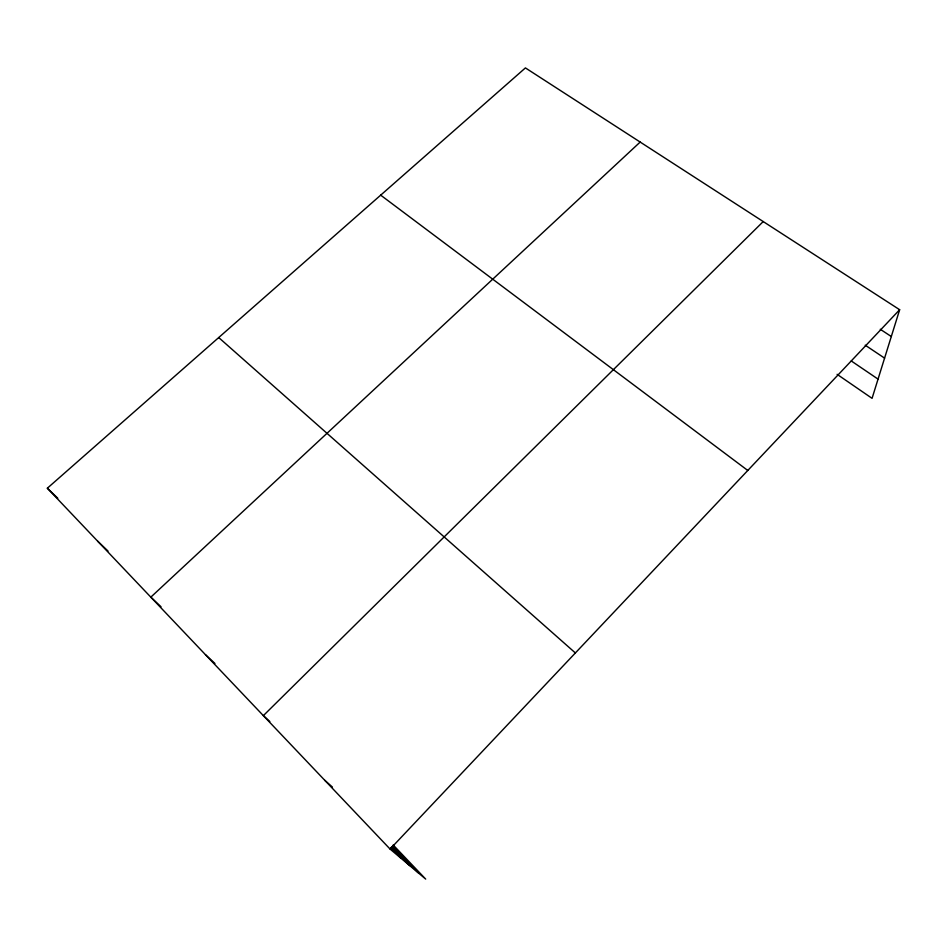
<?xml version="1.0" encoding="UTF-8"?>
<svg xmlns="http://www.w3.org/2000/svg" width="947" height="947" viewBox="0 0 947 947"><rect width="100%" height="100%" fill="white"/><g stroke="black" fill="none" stroke-linecap="round" stroke-linejoin="round"><path stroke-width="1.42" d="M393.183 844.984L425.688 879.088L390.093 849.08L47.35 488.214L525.419 67.912L899.65 309.716L872.069 398.344L837.112 374.325M390.093 849.08L899.65 309.716M763.223 221.562L263.361 715.636L269.836 721.531M640.172 142.062L150.822 597.155L161.014 606.743M880.272 329.272L891.305 336.528M865.227 345.193L884.581 358.132M851.258 360.949L878.047 379.12M380.682 195.153L747.787 470.47M324.785 780.316L332.456 787.099M218.71 337.558L575.374 652.957M205.475 654.697L214.933 663.48M97.636 541.151L108.005 551.024M47.35 488.214L57.791 498.24M392.863 846.192L418.077 872.672M391.62 846.606L409.696 865.605M390.827 847.577L400.995 858.278"/></g></svg>
